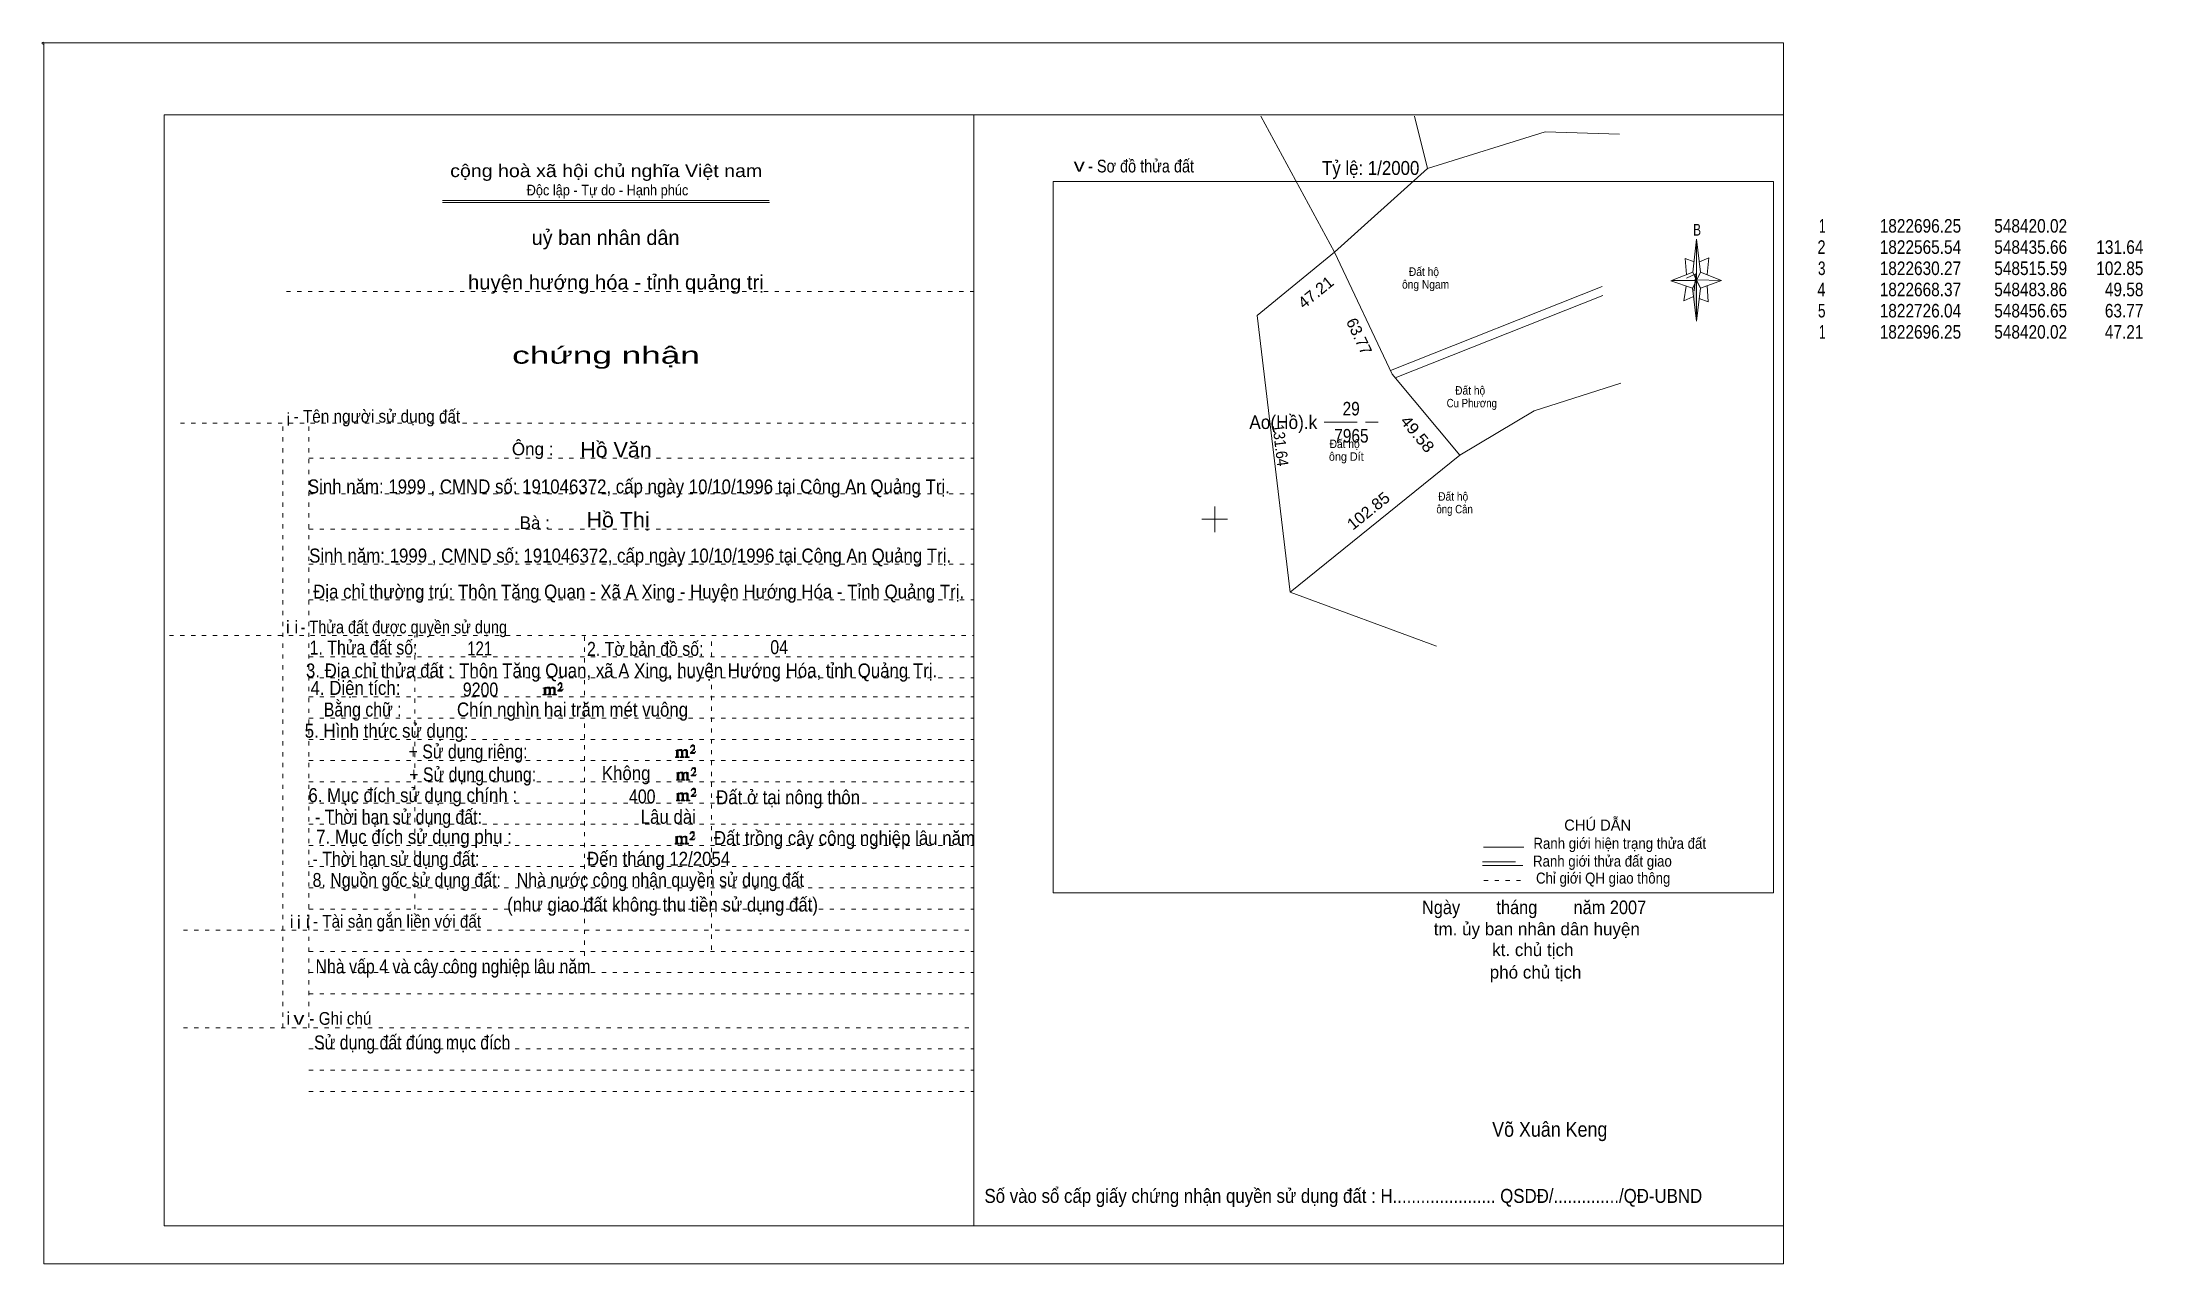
# Model space of a CAD drawing. Header units: centimetres. Extents: x -1.6 to 48, y -3.3 to 25.5.
import ezdxf
from ezdxf.enums import TextEntityAlignment as Align

# ---------------------------------------------------------------- set-up
doc = ezdxf.new("R2010")
doc.units = ezdxf.units.CM
doc.header["$LTSCALE"] = 0.13
doc.linetypes.add('DOTTED', pattern=[1.5, 0.3, -1.2])
doc.linetypes.add('LONG_DASHED', pattern=[7.5, 6, -1.5])
for name, color, linetype, lineweight in [('1', 7, 'DOTTED', 13), ('22', 7, 'Continuous', 13), ('33', 7, 'LONG_DASHED', 13), ('4', 7, 'Continuous', 13), ('5', 7, 'Continuous', 13), ('50', 7, 'Continuous', 13), ('53', 7, 'Continuous', 13)]:
    doc.layers.add(name, color=color, linetype=linetype, lineweight=lineweight)
for name, color, linetype in [('10', 7, 'Continuous'), ('23', 7, 'Continuous'), ('30', 7, 'Continuous')]:
    doc.layers.add(name, color=color, linetype=linetype)

msp = doc.modelspace()

# ---------------------------------------------------------------- hatches: boundary and pattern name
at = {"layer": '5'}
msp.add_hatch(color=256, dxfattribs=at).paths.add_polyline_path([(37.46, 19.87), (37.46, 18.91), (37.36, 19.69)])
at = {"layer": '50'}
for points in [[(10.27, 10.13), (10.27, 10.12), (10.27, 10.11), (10.25, 10.11), (10.24, 10.11), (10.24, 10.1), (10.33, 10.1), (10.33, 10.11), (10.32, 10.11), (10.31, 10.11), (10.31, 10.12), (10.31, 10.13), (10.31, 10.24), (10.31, 10.25), (10.32, 10.26), (10.34, 10.26), (10.35, 10.26), (10.36, 10.26), (10.37, 10.25), (10.39, 10.22), (10.39, 10.13), (10.37, 10.12), (10.37, 10.11), (10.36, 10.11), (10.35, 10.11), (10.35, 10.1), (10.44, 10.1), (10.44, 10.11), (10.43, 10.11), (10.42, 10.11), (10.42, 10.12), (10.42, 10.13), (10.42, 10.24), (10.44, 10.26), (10.45, 10.26), (10.46, 10.26), (10.49, 10.26), (10.49, 10.25), (10.5, 10.24), (10.5, 10.22), (10.5, 10.13), (10.5, 10.12), (10.49, 10.11), (10.49, 10.11), (10.47, 10.11), (10.47, 10.1), (10.56, 10.1), (10.56, 10.11), (10.55, 10.11), (10.54, 10.11), (10.53, 10.12), (10.53, 10.13), (10.53, 10.2), (10.53, 10.25), (10.53, 10.26), (10.52, 10.27), (10.5, 10.28), (10.47, 10.28), (10.46, 10.28), (10.44, 10.27), (10.41, 10.25), (10.41, 10.26), (10.4, 10.28), (10.39, 10.28), (10.37, 10.28), (10.35, 10.28), (10.34, 10.28), (10.32, 10.26), (10.31, 10.26), (10.31, 10.25), (10.31, 10.25), (10.31, 10.26), (10.31, 10.28), (10.24, 10.26), (10.24, 10.26), (10.25, 10.26), (10.27, 10.25), (10.27, 10.24), (10.27, 10.23)], [(10.69, 10.19), (10.72, 10.24), (10.72, 10.24), (10.71, 10.22), (10.69, 10.22), (10.68, 10.22), (10.63, 10.22), (10.66, 10.26), (10.67, 10.27), (10.69, 10.28), (10.69, 10.3), (10.69, 10.32), (10.69, 10.34), (10.69, 10.35), (10.69, 10.37), (10.68, 10.38), (10.67, 10.38), (10.66, 10.39), (10.65, 10.39), (10.63, 10.38), (10.63, 10.38), (10.62, 10.37), (10.61, 10.35), (10.59, 10.33), (10.61, 10.33), (10.61, 10.35), (10.62, 10.35), (10.63, 10.36), (10.65, 10.36), (10.66, 10.36), (10.67, 10.35), (10.68, 10.35), (10.68, 10.32), (10.68, 10.3), (10.66, 10.28), (10.66, 10.26), (10.65, 10.25), (10.59, 10.2), (10.59, 10.19)], [(13.39, 8.66), (13.39, 8.65), (13.39, 8.64), (13.38, 8.64), (13.37, 8.64), (13.37, 8.62), (13.45, 8.62), (13.45, 8.64), (13.44, 8.64), (13.43, 8.64), (13.43, 8.65), (13.43, 8.66), (13.43, 8.77), (13.43, 8.78), (13.44, 8.79), (13.47, 8.79), (13.48, 8.79), (13.49, 8.79), (13.5, 8.78), (13.51, 8.74), (13.51, 8.66), (13.5, 8.65), (13.5, 8.64), (13.49, 8.64), (13.48, 8.64), (13.48, 8.62), (13.57, 8.62), (13.57, 8.64), (13.55, 8.64), (13.54, 8.64), (13.54, 8.65), (13.54, 8.66), (13.54, 8.77), (13.57, 8.79), (13.58, 8.79), (13.59, 8.79), (13.61, 8.79), (13.61, 8.78), (13.62, 8.77), (13.62, 8.74), (13.62, 8.66), (13.62, 8.65), (13.61, 8.64), (13.61, 8.64), (13.6, 8.64), (13.6, 8.62), (13.69, 8.62), (13.69, 8.64), (13.67, 8.64), (13.66, 8.64), (13.65, 8.65), (13.65, 8.66), (13.65, 8.73), (13.65, 8.78), (13.65, 8.79), (13.64, 8.8), (13.62, 8.81), (13.6, 8.81), (13.59, 8.81), (13.57, 8.8), (13.53, 8.78), (13.53, 8.79), (13.52, 8.81), (13.51, 8.81), (13.5, 8.81), (13.48, 8.81), (13.47, 8.81), (13.44, 8.79), (13.43, 8.79), (13.43, 8.78), (13.43, 8.78), (13.43, 8.79), (13.43, 8.81), (13.37, 8.79), (13.37, 8.79), (13.38, 8.79), (13.39, 8.78), (13.39, 8.77), (13.39, 8.76)], [(13.82, 8.72), (13.84, 8.77), (13.84, 8.77), (13.83, 8.74), (13.82, 8.74), (13.81, 8.74), (13.75, 8.74), (13.79, 8.79), (13.8, 8.8), (13.82, 8.81), (13.82, 8.83), (13.82, 8.84), (13.82, 8.87), (13.82, 8.88), (13.82, 8.9), (13.81, 8.91), (13.8, 8.91), (13.79, 8.92), (13.77, 8.92), (13.75, 8.91), (13.75, 8.91), (13.74, 8.9), (13.73, 8.88), (13.72, 8.86), (13.73, 8.86), (13.73, 8.88), (13.74, 8.88), (13.75, 8.89), (13.77, 8.89), (13.79, 8.89), (13.8, 8.88), (13.81, 8.88), (13.81, 8.84), (13.81, 8.83), (13.79, 8.81), (13.79, 8.79), (13.77, 8.78), (13.72, 8.73), (13.72, 8.72)], [(13.41, 8.12), (13.41, 8.11), (13.41, 8.1), (13.4, 8.1), (13.39, 8.1), (13.39, 8.09), (13.48, 8.09), (13.48, 8.1), (13.47, 8.1), (13.45, 8.1), (13.45, 8.11), (13.45, 8.12), (13.45, 8.23), (13.45, 8.24), (13.47, 8.26), (13.49, 8.26), (13.5, 8.26), (13.51, 8.26), (13.52, 8.24), (13.53, 8.21), (13.53, 8.12), (13.52, 8.11), (13.52, 8.1), (13.51, 8.1), (13.5, 8.1), (13.5, 8.09), (13.59, 8.09), (13.59, 8.1), (13.58, 8.1), (13.57, 8.1), (13.57, 8.11), (13.57, 8.12), (13.57, 8.23), (13.59, 8.26), (13.6, 8.26), (13.61, 8.26), (13.63, 8.26), (13.63, 8.24), (13.64, 8.23), (13.64, 8.21), (13.64, 8.12), (13.64, 8.11), (13.63, 8.1), (13.63, 8.1), (13.62, 8.1), (13.62, 8.09), (13.71, 8.09), (13.71, 8.1), (13.7, 8.1), (13.69, 8.1), (13.67, 8.11), (13.67, 8.12), (13.67, 8.2), (13.67, 8.24), (13.67, 8.26), (13.66, 8.27), (13.64, 8.28), (13.62, 8.28), (13.61, 8.28), (13.59, 8.27), (13.55, 8.24), (13.55, 8.26), (13.54, 8.28), (13.53, 8.28), (13.52, 8.28), (13.5, 8.28), (13.49, 8.28), (13.47, 8.26), (13.45, 8.26), (13.45, 8.24), (13.45, 8.24), (13.45, 8.26), (13.45, 8.28), (13.39, 8.26), (13.39, 8.26), (13.4, 8.26), (13.41, 8.24), (13.41, 8.23), (13.41, 8.22)], [(13.84, 8.19), (13.86, 8.23), (13.86, 8.23), (13.85, 8.21), (13.84, 8.21), (13.83, 8.21), (13.77, 8.21), (13.81, 8.26), (13.82, 8.27), (13.84, 8.28), (13.84, 8.3), (13.84, 8.31), (13.84, 8.33), (13.84, 8.34), (13.84, 8.37), (13.83, 8.38), (13.82, 8.38), (13.81, 8.39), (13.8, 8.39), (13.77, 8.38), (13.77, 8.38), (13.76, 8.37), (13.75, 8.34), (13.74, 8.32), (13.75, 8.32), (13.75, 8.34), (13.76, 8.34), (13.77, 8.36), (13.8, 8.36), (13.81, 8.36), (13.82, 8.34), (13.83, 8.34), (13.83, 8.31), (13.83, 8.3), (13.81, 8.28), (13.81, 8.26), (13.8, 8.24), (13.74, 8.2), (13.74, 8.19)], [(13.41, 7.64), (13.41, 7.63), (13.41, 7.62), (13.4, 7.62), (13.39, 7.62), (13.39, 7.6), (13.47, 7.6), (13.47, 7.62), (13.46, 7.62), (13.45, 7.62), (13.45, 7.63), (13.45, 7.64), (13.45, 7.75), (13.45, 7.76), (13.46, 7.77), (13.49, 7.77), (13.5, 7.77), (13.51, 7.77), (13.52, 7.76), (13.53, 7.72), (13.53, 7.64), (13.52, 7.63), (13.52, 7.62), (13.51, 7.62), (13.5, 7.62), (13.5, 7.6), (13.59, 7.6), (13.59, 7.62), (13.57, 7.62), (13.56, 7.62), (13.56, 7.63), (13.56, 7.64), (13.56, 7.75), (13.59, 7.77), (13.6, 7.77), (13.61, 7.77), (13.63, 7.77), (13.63, 7.76), (13.64, 7.75), (13.64, 7.72), (13.64, 7.64), (13.64, 7.63), (13.63, 7.62), (13.63, 7.62), (13.62, 7.62), (13.62, 7.6), (13.71, 7.6), (13.71, 7.62), (13.69, 7.62), (13.68, 7.62), (13.67, 7.63), (13.67, 7.64), (13.67, 7.71), (13.67, 7.76), (13.67, 7.77), (13.66, 7.78), (13.64, 7.79), (13.62, 7.79), (13.61, 7.79), (13.59, 7.78), (13.55, 7.76), (13.55, 7.77), (13.54, 7.79), (13.53, 7.79), (13.52, 7.79), (13.5, 7.79), (13.49, 7.79), (13.46, 7.77), (13.45, 7.77), (13.45, 7.76), (13.45, 7.76), (13.45, 7.77), (13.45, 7.79), (13.39, 7.77), (13.39, 7.77), (13.4, 7.77), (13.41, 7.76), (13.41, 7.75), (13.41, 7.74)], [(13.84, 7.7), (13.86, 7.75), (13.86, 7.75), (13.85, 7.72), (13.84, 7.72), (13.83, 7.72), (13.77, 7.72), (13.81, 7.77), (13.82, 7.78), (13.84, 7.79), (13.84, 7.81), (13.84, 7.82), (13.84, 7.85), (13.84, 7.86), (13.84, 7.88), (13.83, 7.89), (13.82, 7.89), (13.81, 7.9), (13.79, 7.9), (13.77, 7.89), (13.77, 7.89), (13.76, 7.88), (13.75, 7.86), (13.74, 7.84), (13.75, 7.84), (13.75, 7.86), (13.76, 7.86), (13.77, 7.87), (13.79, 7.87), (13.81, 7.87), (13.82, 7.86), (13.83, 7.86), (13.83, 7.82), (13.83, 7.81), (13.81, 7.79), (13.81, 7.77), (13.79, 7.76), (13.74, 7.71), (13.74, 7.7)], [(13.38, 6.62), (13.38, 6.61), (13.38, 6.6), (13.37, 6.6), (13.36, 6.6), (13.36, 6.58), (13.44, 6.58), (13.44, 6.6), (13.43, 6.6), (13.42, 6.6), (13.42, 6.61), (13.42, 6.62), (13.42, 6.73), (13.42, 6.74), (13.43, 6.75), (13.46, 6.75), (13.47, 6.75), (13.48, 6.75), (13.49, 6.74), (13.5, 6.7), (13.5, 6.62), (13.49, 6.61), (13.49, 6.6), (13.48, 6.6), (13.47, 6.6), (13.47, 6.58), (13.56, 6.58), (13.56, 6.6), (13.54, 6.6), (13.53, 6.6), (13.53, 6.61), (13.53, 6.62), (13.53, 6.73), (13.56, 6.75), (13.57, 6.75), (13.58, 6.75), (13.6, 6.75), (13.6, 6.74), (13.61, 6.73), (13.61, 6.7), (13.61, 6.62), (13.61, 6.61), (13.6, 6.6), (13.6, 6.6), (13.59, 6.6), (13.59, 6.58), (13.68, 6.58), (13.68, 6.6), (13.66, 6.6), (13.65, 6.6), (13.64, 6.61), (13.64, 6.62), (13.64, 6.69), (13.64, 6.74), (13.64, 6.75), (13.63, 6.76), (13.61, 6.77), (13.59, 6.77), (13.58, 6.77), (13.56, 6.76), (13.52, 6.74), (13.52, 6.75), (13.51, 6.77), (13.5, 6.77), (13.49, 6.77), (13.47, 6.77), (13.46, 6.77), (13.43, 6.75), (13.42, 6.75), (13.42, 6.74), (13.42, 6.74), (13.42, 6.75), (13.42, 6.77), (13.36, 6.75), (13.36, 6.75), (13.37, 6.75), (13.38, 6.74), (13.38, 6.73), (13.38, 6.72)], [(13.81, 6.68), (13.83, 6.73), (13.83, 6.73), (13.82, 6.7), (13.81, 6.7), (13.8, 6.7), (13.74, 6.7), (13.78, 6.75), (13.79, 6.76), (13.81, 6.77), (13.81, 6.79), (13.81, 6.8), (13.81, 6.83), (13.81, 6.84), (13.81, 6.86), (13.8, 6.87), (13.79, 6.87), (13.78, 6.88), (13.76, 6.88), (13.74, 6.87), (13.74, 6.87), (13.73, 6.86), (13.72, 6.84), (13.71, 6.82), (13.72, 6.82), (13.72, 6.84), (13.73, 6.84), (13.74, 6.85), (13.76, 6.85), (13.78, 6.85), (13.79, 6.84), (13.8, 6.84), (13.8, 6.8), (13.8, 6.79), (13.78, 6.77), (13.78, 6.75), (13.76, 6.74), (13.71, 6.69), (13.71, 6.68)]]:
    msp.add_hatch(color=256, dxfattribs=at).paths.add_polyline_path(points)

# ---------------------------------------------------------------- linework, layer by layer
at = {"layer": '1', "linetype": 'Continuous'}
for p, q in [((1.31, -2.42), (1.31, 23.78)), ((1.31, 23.78), (39.51, 23.78)), ((20.41, -2.42), (20.41, 23.78)), ((39.51, -2.42), (39.51, 23.78)), ((7.87, 21.76), (15.58, 21.76)), ((7.87, 21.71), (15.59, 21.71)), ((37.36, 19.69), (36.85, 19.86)), ((1.31, -2.42), (39.51, -2.42))]:
    msp.add_line(p, q, dxfattribs=at)
at = {"layer": '1'}
for p, q in [((4.19, 19.61), (20.41, 19.61)), ((1.69, 16.51), (20.41, 16.51)), ((4.11, 2.25), (4.11, 16.51)), ((4.72, 2.25), (4.72, 16.51)), ((4.72, 15.68), (20.41, 15.68)), ((4.72, 14.84), (20.41, 14.84)), ((4.72, 14.01), (20.41, 14.01)), ((4.72, 13.18), (20.41, 13.18)), ((4.72, 12.34), (20.41, 12.34)), ((1.43, 11.5), (20.41, 11.5)), ((7.22, 5.05), (7.22, 11.5)), ((11.22, 3.95), (11.22, 11.5)), ((14.22, 4.09), (14.22, 11.5)), ((4.72, 11), (20.41, 11)), ((4.72, 10.5), (20.41, 10.5)), ((4.72, 10.05), (20.41, 10.05)), ((4.72, 9.55), (20.41, 9.55)), ((4.72, 9.05), (20.41, 9.05)), ((4.72, 8.55), (20.41, 8.55)), ((4.72, 8.05), (20.41, 8.05)), ((4.72, 7.55), (20.41, 7.55)), ((4.72, 7.05), (20.41, 7.05)), ((4.72, 6.55), (20.41, 6.55)), ((4.72, 6.05), (20.41, 6.05)), ((4.72, 5.55), (20.41, 5.55)), ((4.72, 5.05), (20.41, 5.05)), ((1.76, 4.55), (20.41, 4.55)), ((4.72, 4.05), (20.41, 4.05)), ((4.72, 3.55), (20.41, 3.55)), ((4.72, 3.05), (20.41, 3.05)), ((1.76, 2.25), (20.41, 2.25)), ((4.72, 1.75), (20.41, 1.75)), ((4.72, 1.25), (20.41, 1.25)), ((4.72, 0.75), (20.41, 0.75))]:
    msp.add_line(p, q, dxfattribs=at)
at = {"layer": '1', "linetype": 'Continuous'}
msp.add_lwpolyline([(-1.53, -3.32), (39.51, -3.32), (39.51, 25.48), (-1.53, 25.48)], close=True, dxfattribs=at)
msp.add_lwpolyline([(37.37, 19.49), (37.16, 19.39), (37.21, 19.74)], dxfattribs=at)
at = {"layer": '22'}
for p, q in [((30.8, 23.75), (31.11, 22.51)), ((28.92, 20.54), (31.11, 22.51)), ((30.24, 17.75), (35.23, 19.73)), ((30.35, 17.58), (35.25, 19.52)), ((27.87, 12.52), (31.32, 11.25))]:
    msp.add_line(p, q, dxfattribs=at)
for points in [[(27.87, 12.52), (27.09, 19.05), (28.92, 20.54), (27.18, 23.75)], [(35.64, 23.32), (33.89, 23.38), (31.11, 22.51)], [(28.92, 20.54), (30.28, 17.66), (31.87, 15.75), (27.87, 12.52)], [(35.67, 17.45), (33.63, 16.8), (31.87, 15.75)]]:
    msp.add_lwpolyline(points, dxfattribs=at)
at = {"layer": '33'}
msp.add_line((28.67, 16.53), (29.95, 16.53), dxfattribs=at)
at = {"layer": '4'}
for p, q in [((32.43, 6.51), (33.38, 6.51)), ((32.41, 6.08), (33.36, 6.08))]:
    msp.add_line(p, q, dxfattribs=at)
at = {"layer": '4', "linetype": 'LONG_DASHED'}
msp.add_line((32.41, 6.16), (33.36, 6.16), dxfattribs=at)
at = {"layer": '4', "linetype": 'DOTTED'}
msp.add_line((32.44, 5.72), (33.43, 5.72), dxfattribs=at)
at = {"layer": '4'}
msp.add_lwpolyline([(22.28, 22.21), (39.27, 22.21), (39.27, 5.43), (22.28, 5.43)], close=True, dxfattribs=at)
msp.add_circle((-1.55, 25.47), 0.025, dxfattribs=at)
at = {"layer": '5'}
for p, q in [((37.37, 20.07), (37.46, 20.85)), ((37.55, 20.07), (38.05, 19.87)), ((37.55, 19.69), (37.46, 18.91)), ((37.73, 19.37), (37.52, 19.45)), ((37.71, 19.75), (37.73, 19.37))]:
    msp.add_line(p, q, dxfattribs=at)
for points in [[(37.46, 20.85), (37.55, 20.07), (37.46, 19.87)], [(37.46, 19.87), (36.87, 19.87), (37.37, 20.07), (37.55, 19.69), (38.05, 19.87), (37.46, 19.89)], [(37.46, 19.87), (37.46, 18.91), (37.36, 19.69)]]:
    msp.add_lwpolyline(points, close=True, dxfattribs=at)
for points in [[(37.4, 20.31), (37.19, 20.39), (37.22, 20.01)], [(37.53, 20.31), (37.75, 20.41), (37.71, 20.01)], [(37.46, 19.87), (37.37, 20.07), (36.87, 19.87)], [(37.22, 19.93), (37.44, 20.03), (37.4, 19.63)], [(37.46, 19.87), (37.55, 19.69), (38.05, 19.87)]]:
    msp.add_lwpolyline(points, dxfattribs=at)
at = {"layer": '50'}
for points in [[(10.27, 10.13), (10.27, 10.12), (10.27, 10.11), (10.25, 10.11), (10.24, 10.11), (10.24, 10.1), (10.33, 10.1), (10.33, 10.11), (10.32, 10.11), (10.31, 10.11), (10.31, 10.12), (10.31, 10.13), (10.31, 10.24), (10.31, 10.25), (10.32, 10.26), (10.34, 10.26), (10.35, 10.26), (10.36, 10.26), (10.37, 10.25), (10.39, 10.22), (10.39, 10.13), (10.37, 10.12), (10.37, 10.11), (10.36, 10.11), (10.35, 10.11), (10.35, 10.1), (10.44, 10.1), (10.44, 10.11), (10.43, 10.11), (10.42, 10.11), (10.42, 10.12), (10.42, 10.13), (10.42, 10.24), (10.44, 10.26), (10.45, 10.26), (10.46, 10.26), (10.49, 10.26), (10.49, 10.25), (10.5, 10.24), (10.5, 10.22), (10.5, 10.13), (10.5, 10.12), (10.49, 10.11), (10.49, 10.11), (10.47, 10.11), (10.47, 10.1), (10.56, 10.1), (10.56, 10.11), (10.55, 10.11), (10.54, 10.11), (10.53, 10.12), (10.53, 10.13), (10.53, 10.2), (10.53, 10.25), (10.53, 10.26), (10.52, 10.27), (10.5, 10.28), (10.47, 10.28), (10.46, 10.28), (10.44, 10.27), (10.41, 10.25), (10.41, 10.26), (10.4, 10.28), (10.39, 10.28), (10.37, 10.28), (10.35, 10.28), (10.34, 10.28), (10.32, 10.26), (10.31, 10.26), (10.31, 10.25), (10.31, 10.25), (10.31, 10.26), (10.31, 10.28), (10.24, 10.26), (10.24, 10.26), (10.25, 10.26), (10.27, 10.25), (10.27, 10.24), (10.27, 10.23)], [(10.69, 10.19), (10.72, 10.24), (10.72, 10.24), (10.71, 10.22), (10.69, 10.22), (10.68, 10.22), (10.63, 10.22), (10.66, 10.26), (10.67, 10.27), (10.69, 10.28), (10.69, 10.3), (10.69, 10.32), (10.69, 10.34), (10.69, 10.35), (10.69, 10.37), (10.68, 10.38), (10.67, 10.38), (10.66, 10.39), (10.65, 10.39), (10.63, 10.38), (10.63, 10.38), (10.62, 10.37), (10.61, 10.35), (10.59, 10.33), (10.61, 10.33), (10.61, 10.35), (10.62, 10.35), (10.63, 10.36), (10.65, 10.36), (10.66, 10.36), (10.67, 10.35), (10.68, 10.35), (10.68, 10.32), (10.68, 10.3), (10.66, 10.28), (10.66, 10.26), (10.65, 10.25), (10.59, 10.2), (10.59, 10.19)], [(13.39, 8.66), (13.39, 8.65), (13.39, 8.64), (13.38, 8.64), (13.37, 8.64), (13.37, 8.62), (13.45, 8.62), (13.45, 8.64), (13.44, 8.64), (13.43, 8.64), (13.43, 8.65), (13.43, 8.66), (13.43, 8.77), (13.43, 8.78), (13.44, 8.79), (13.47, 8.79), (13.48, 8.79), (13.49, 8.79), (13.5, 8.78), (13.51, 8.74), (13.51, 8.66), (13.5, 8.65), (13.5, 8.64), (13.49, 8.64), (13.48, 8.64), (13.48, 8.62), (13.57, 8.62), (13.57, 8.64), (13.55, 8.64), (13.54, 8.64), (13.54, 8.65), (13.54, 8.66), (13.54, 8.77), (13.57, 8.79), (13.58, 8.79), (13.59, 8.79), (13.61, 8.79), (13.61, 8.78), (13.62, 8.77), (13.62, 8.74), (13.62, 8.66), (13.62, 8.65), (13.61, 8.64), (13.61, 8.64), (13.6, 8.64), (13.6, 8.62), (13.69, 8.62), (13.69, 8.64), (13.67, 8.64), (13.66, 8.64), (13.65, 8.65), (13.65, 8.66), (13.65, 8.73), (13.65, 8.78), (13.65, 8.79), (13.64, 8.8), (13.62, 8.81), (13.6, 8.81), (13.59, 8.81), (13.57, 8.8), (13.53, 8.78), (13.53, 8.79), (13.52, 8.81), (13.51, 8.81), (13.5, 8.81), (13.48, 8.81), (13.47, 8.81), (13.44, 8.79), (13.43, 8.79), (13.43, 8.78), (13.43, 8.78), (13.43, 8.79), (13.43, 8.81), (13.37, 8.79), (13.37, 8.79), (13.38, 8.79), (13.39, 8.78), (13.39, 8.77), (13.39, 8.76)], [(13.82, 8.72), (13.84, 8.77), (13.84, 8.77), (13.83, 8.74), (13.82, 8.74), (13.81, 8.74), (13.75, 8.74), (13.79, 8.79), (13.8, 8.8), (13.82, 8.81), (13.82, 8.83), (13.82, 8.84), (13.82, 8.87), (13.82, 8.88), (13.82, 8.9), (13.81, 8.91), (13.8, 8.91), (13.79, 8.92), (13.77, 8.92), (13.75, 8.91), (13.75, 8.91), (13.74, 8.9), (13.73, 8.88), (13.72, 8.86), (13.73, 8.86), (13.73, 8.88), (13.74, 8.88), (13.75, 8.89), (13.77, 8.89), (13.79, 8.89), (13.8, 8.88), (13.81, 8.88), (13.81, 8.84), (13.81, 8.83), (13.79, 8.81), (13.79, 8.79), (13.77, 8.78), (13.72, 8.73), (13.72, 8.72)], [(13.41, 8.12), (13.41, 8.11), (13.41, 8.1), (13.4, 8.1), (13.39, 8.1), (13.39, 8.09), (13.48, 8.09), (13.48, 8.1), (13.47, 8.1), (13.45, 8.1), (13.45, 8.11), (13.45, 8.12), (13.45, 8.23), (13.45, 8.24), (13.47, 8.26), (13.49, 8.26), (13.5, 8.26), (13.51, 8.26), (13.52, 8.24), (13.53, 8.21), (13.53, 8.12), (13.52, 8.11), (13.52, 8.1), (13.51, 8.1), (13.5, 8.1), (13.5, 8.09), (13.59, 8.09), (13.59, 8.1), (13.58, 8.1), (13.57, 8.1), (13.57, 8.11), (13.57, 8.12), (13.57, 8.23), (13.59, 8.26), (13.6, 8.26), (13.61, 8.26), (13.63, 8.26), (13.63, 8.24), (13.64, 8.23), (13.64, 8.21), (13.64, 8.12), (13.64, 8.11), (13.63, 8.1), (13.63, 8.1), (13.62, 8.1), (13.62, 8.09), (13.71, 8.09), (13.71, 8.1), (13.7, 8.1), (13.69, 8.1), (13.67, 8.11), (13.67, 8.12), (13.67, 8.2), (13.67, 8.24), (13.67, 8.26), (13.66, 8.27), (13.64, 8.28), (13.62, 8.28), (13.61, 8.28), (13.59, 8.27), (13.55, 8.24), (13.55, 8.26), (13.54, 8.28), (13.53, 8.28), (13.52, 8.28), (13.5, 8.28), (13.49, 8.28), (13.47, 8.26), (13.45, 8.26), (13.45, 8.24), (13.45, 8.24), (13.45, 8.26), (13.45, 8.28), (13.39, 8.26), (13.39, 8.26), (13.4, 8.26), (13.41, 8.24), (13.41, 8.23), (13.41, 8.22)], [(13.84, 8.19), (13.86, 8.23), (13.86, 8.23), (13.85, 8.21), (13.84, 8.21), (13.83, 8.21), (13.77, 8.21), (13.81, 8.26), (13.82, 8.27), (13.84, 8.28), (13.84, 8.3), (13.84, 8.31), (13.84, 8.33), (13.84, 8.34), (13.84, 8.37), (13.83, 8.38), (13.82, 8.38), (13.81, 8.39), (13.8, 8.39), (13.77, 8.38), (13.77, 8.38), (13.76, 8.37), (13.75, 8.34), (13.74, 8.32), (13.75, 8.32), (13.75, 8.34), (13.76, 8.34), (13.77, 8.36), (13.8, 8.36), (13.81, 8.36), (13.82, 8.34), (13.83, 8.34), (13.83, 8.31), (13.83, 8.3), (13.81, 8.28), (13.81, 8.26), (13.8, 8.24), (13.74, 8.2), (13.74, 8.19)], [(13.41, 7.64), (13.41, 7.63), (13.41, 7.62), (13.4, 7.62), (13.39, 7.62), (13.39, 7.6), (13.47, 7.6), (13.47, 7.62), (13.46, 7.62), (13.45, 7.62), (13.45, 7.63), (13.45, 7.64), (13.45, 7.75), (13.45, 7.76), (13.46, 7.77), (13.49, 7.77), (13.5, 7.77), (13.51, 7.77), (13.52, 7.76), (13.53, 7.72), (13.53, 7.64), (13.52, 7.63), (13.52, 7.62), (13.51, 7.62), (13.5, 7.62), (13.5, 7.6), (13.59, 7.6), (13.59, 7.62), (13.57, 7.62), (13.56, 7.62), (13.56, 7.63), (13.56, 7.64), (13.56, 7.75), (13.59, 7.77), (13.6, 7.77), (13.61, 7.77), (13.63, 7.77), (13.63, 7.76), (13.64, 7.75), (13.64, 7.72), (13.64, 7.64), (13.64, 7.63), (13.63, 7.62), (13.63, 7.62), (13.62, 7.62), (13.62, 7.6), (13.71, 7.6), (13.71, 7.62), (13.69, 7.62), (13.68, 7.62), (13.67, 7.63), (13.67, 7.64), (13.67, 7.71), (13.67, 7.76), (13.67, 7.77), (13.66, 7.78), (13.64, 7.79), (13.62, 7.79), (13.61, 7.79), (13.59, 7.78), (13.55, 7.76), (13.55, 7.77), (13.54, 7.79), (13.53, 7.79), (13.52, 7.79), (13.5, 7.79), (13.49, 7.79), (13.46, 7.77), (13.45, 7.77), (13.45, 7.76), (13.45, 7.76), (13.45, 7.77), (13.45, 7.79), (13.39, 7.77), (13.39, 7.77), (13.4, 7.77), (13.41, 7.76), (13.41, 7.75), (13.41, 7.74)], [(13.84, 7.7), (13.86, 7.75), (13.86, 7.75), (13.85, 7.72), (13.84, 7.72), (13.83, 7.72), (13.77, 7.72), (13.81, 7.77), (13.82, 7.78), (13.84, 7.79), (13.84, 7.81), (13.84, 7.82), (13.84, 7.85), (13.84, 7.86), (13.84, 7.88), (13.83, 7.89), (13.82, 7.89), (13.81, 7.9), (13.79, 7.9), (13.77, 7.89), (13.77, 7.89), (13.76, 7.88), (13.75, 7.86), (13.74, 7.84), (13.75, 7.84), (13.75, 7.86), (13.76, 7.86), (13.77, 7.87), (13.79, 7.87), (13.81, 7.87), (13.82, 7.86), (13.83, 7.86), (13.83, 7.82), (13.83, 7.81), (13.81, 7.79), (13.81, 7.77), (13.79, 7.76), (13.74, 7.71), (13.74, 7.7)], [(13.38, 6.62), (13.38, 6.61), (13.38, 6.6), (13.37, 6.6), (13.36, 6.6), (13.36, 6.58), (13.44, 6.58), (13.44, 6.6), (13.43, 6.6), (13.42, 6.6), (13.42, 6.61), (13.42, 6.62), (13.42, 6.73), (13.42, 6.74), (13.43, 6.75), (13.46, 6.75), (13.47, 6.75), (13.48, 6.75), (13.49, 6.74), (13.5, 6.7), (13.5, 6.62), (13.49, 6.61), (13.49, 6.6), (13.48, 6.6), (13.47, 6.6), (13.47, 6.58), (13.56, 6.58), (13.56, 6.6), (13.54, 6.6), (13.53, 6.6), (13.53, 6.61), (13.53, 6.62), (13.53, 6.73), (13.56, 6.75), (13.57, 6.75), (13.58, 6.75), (13.6, 6.75), (13.6, 6.74), (13.61, 6.73), (13.61, 6.7), (13.61, 6.62), (13.61, 6.61), (13.6, 6.6), (13.6, 6.6), (13.59, 6.6), (13.59, 6.58), (13.68, 6.58), (13.68, 6.6), (13.66, 6.6), (13.65, 6.6), (13.64, 6.61), (13.64, 6.62), (13.64, 6.69), (13.64, 6.74), (13.64, 6.75), (13.63, 6.76), (13.61, 6.77), (13.59, 6.77), (13.58, 6.77), (13.56, 6.76), (13.52, 6.74), (13.52, 6.75), (13.51, 6.77), (13.5, 6.77), (13.49, 6.77), (13.47, 6.77), (13.46, 6.77), (13.43, 6.75), (13.42, 6.75), (13.42, 6.74), (13.42, 6.74), (13.42, 6.75), (13.42, 6.77), (13.36, 6.75), (13.36, 6.75), (13.37, 6.75), (13.38, 6.74), (13.38, 6.73), (13.38, 6.72)], [(13.81, 6.68), (13.83, 6.73), (13.83, 6.73), (13.82, 6.7), (13.81, 6.7), (13.8, 6.7), (13.74, 6.7), (13.78, 6.75), (13.79, 6.76), (13.81, 6.77), (13.81, 6.79), (13.81, 6.8), (13.81, 6.83), (13.81, 6.84), (13.81, 6.86), (13.8, 6.87), (13.79, 6.87), (13.78, 6.88), (13.76, 6.88), (13.74, 6.87), (13.74, 6.87), (13.73, 6.86), (13.72, 6.84), (13.71, 6.82), (13.72, 6.82), (13.72, 6.84), (13.73, 6.84), (13.74, 6.85), (13.76, 6.85), (13.78, 6.85), (13.79, 6.84), (13.8, 6.84), (13.8, 6.8), (13.8, 6.79), (13.78, 6.77), (13.78, 6.75), (13.76, 6.74), (13.71, 6.69), (13.71, 6.68)]]:
    msp.add_lwpolyline(points, close=True, dxfattribs=at)
at = {"layer": '53'}
for p, q in [((26.09, 13.94), (26.09, 14.54)), ((25.79, 14.24), (26.39, 14.24))]:
    msp.add_line(p, q, dxfattribs=at)

# ---------------------------------------------------------------- texts
at = {"layer": '1'}
for s, height, width, p in [('cộng hoà xã hội chủ nghĩa Việt nam', 0.3, 1.15, (11.735, 22.31)), ('v', 0.3, 1.3, (22.895, 22.44)), ('- Sơ đồ thửa đất ', 0.3, 0.85, (24.4, 22.42)), ('Độc lập - Tự do - Hạnh phúc', 0.25, 0.9, (11.765, 21.88)), ('chứng nhận', 0.4, 1.55, (11.73, 17.91)), ('- Tên người sử dụng đất', 0.3, 0.9, (6.325, 16.52)), ('- Thửa đất được quyền sử dụng', 0.3, 0.85, (6.96, 11.55)), ('- Tài sản gắn liền với đất ', 0.3, 0.9, (6.85, 4.61)), ('v', 0.3, 1.3, (4.485, 2.32)), ('- Ghi chú', 0.3, 0.9, (5.465, 2.32))]:
    msp.add_text(s, height=height, dxfattribs=dict(at, width=width)).set_placement(p, align=Align.CENTER)
for s, height, p in [('uỷ ban nhân dân', 0.35, (11.72, 20.71)), ('i', 0.3, (4.235, 16.45)), ('i', 0.3, (4.225, 11.55)), ('i', 0.3, (4.425, 11.55)), ('i', 0.3, (4.315, 4.6)), ('i', 0.3, (4.485, 4.59)), ('i', 0.3, (4.695, 4.6)), ('i', 0.3, (4.235, 2.32))]:
    msp.add_text(s, height=height, dxfattribs=at).set_placement(p, align=Align.CENTER)
at = {"layer": '10', "width": 0.9}
msp.add_text('Võ Xuân Keng', height=0.35, dxfattribs=at).set_placement((33.995, -0.32), align=Align.CENTER)
at = {"layer": '23'}
for s, width, p in [('ông Ngam', 0.9, (31.065, 19.68)), ('Đất hộ ', 0.9, (31.06, 19.98)), ('Đất hộ ', 0.9, (32.15, 17.18)), ('Cu Phương', 0.85, (32.155, 16.88)), ('Đất hộ ', 0.9, (29.19, 15.92)), ('ông Dít', 0.95, (29.195, 15.62)), ('Đất hộ ', 0.9, (31.75, 14.68)), ('ông Cân', 0.85, (31.75, 14.38))]:
    msp.add_text(s, height=0.2, dxfattribs=dict(at, width=width)).set_placement(p, align=Align.CENTER)
at = {"layer": '30'}
for s, width, p in [('1', 0.65, (40.5, 21)), ('1822696.25', 0.85, (43.7, 21)), ('548420.02', 0.85, (46.2, 21)), ('548420.02', 0.85, (46.2, 21)), ('2', 0.8, (40.5, 20.5)), ('1822565.54', 0.85, (43.7, 20.5)), ('548435.66', 0.85, (46.2, 20.5)), ('131.64', 0.85, (48, 20.5)), ('3', 0.75, (40.5, 20)), ('1822630.27', 0.85, (43.7, 20)), ('548515.59', 0.85, (46.2, 20)), ('102.85', 0.85, (48, 20)), ('4', 0.8, (40.5, 19.5)), ('1822668.37', 0.85, (43.7, 19.5)), ('548483.86', 0.85, (46.2, 19.5)), ('49.58', 0.85, (48, 19.5)), ('5', 0.75, (40.5, 19)), ('1822726.04', 0.85, (43.7, 19)), ('548456.65', 0.85, (46.2, 19)), ('63.77', 0.85, (48, 19)), ('1', 0.65, (40.5, 18.5)), ('1822696.25', 0.85, (43.7, 18.5)), ('548420.02', 0.85, (46.2, 18.5)), ('47.21', 0.85, (48, 18.5))]:
    msp.add_text(s, height=0.32, dxfattribs=dict(at, width=width)).set_placement(p, align=Align.RIGHT)
for s, rotation, width, p in [('47.21', 39.12, 1.05, (28.56, 19.489)), ('131.64', 276.823, 0.9, (27.509, 15.971)), ('49.58', 309.788, 1.1, (30.77, 16.166)), ('102.85', 39.002, 1.05, (29.8, 14.335))]:
    msp.add_text(s, height=0.27, rotation=rotation, dxfattribs=dict(at, width=width)).set_placement(p, align=Align.CENTER)
msp.add_text('63.77', height=0.27, rotation=295.259, dxfattribs=at).set_placement((29.375, 18.498), align=Align.CENTER)
at = {"layer": '33', "width": 0.85}
for s, p in [('29', (29.31, 16.69)), ('7965', (29.315, 16.05))]:
    msp.add_text(s, height=0.32, dxfattribs=at).set_placement(p, align=Align.CENTER)
at = {"layer": '33', "width": 0.95}
msp.add_text('Ao(Hồ).k', height=0.32, dxfattribs=at).set_placement((28.51, 16.37), align=Align.RIGHT)
at = {"layer": '4', "width": 0.9}
for s, height, p in [('Tỷ lệ: 1/2000', 0.33, (29.77, 22.36)), ('Ranh giới hiện trạng thửa đất', 0.2591, (35.645, 6.47)), ('Ranh giới thửa đất giao ', 0.2591, (35.28, 6.05)), ('Chỉ giới QH giao thông', 0.2591, (35.255, 5.65))]:
    msp.add_text(s, height=height, dxfattribs=at).set_placement(p, align=Align.CENTER)
at = {"layer": '4'}
msp.add_text('CHÚ DẪN', height=0.2591, dxfattribs=at).set_placement((35.125, 6.9), align=Align.CENTER)
at = {"layer": '5', "width": 0.75}
msp.add_text('B', height=0.276, dxfattribs=at).set_placement((37.47, 20.93), align=Align.CENTER)
at = {"layer": '50'}
for s, height, width, p in [('  huyện hướng hóa - tỉnh quảng trị', 0.34, 1.05, (11.83, 19.66)), ('Hồ Văn', 0.36, 1.05, (11.965, 15.7)), ('Sinh năm: 1999 , CMND số: 191046372, cấp ngày 10/10/1996 tại Công An Quảng Trị.', 0.33, 0.9, (12.27, 14.85)), ('Hồ Thị', 0.36, 1.05, (12.015, 14.05)), ('Sinh năm: 1999 , CMND số: 191046372, cấp ngày 10/10/1996 tại Công An Quảng Trị.', 0.33, 0.9, (12.3, 13.22)), ('Địa chỉ thường trú: Thôn Tăng Quan - Xã A Xing - Huyện Hướng Hóa - Tỉnh Quảng Trị.', 0.33, 0.9, (12.5, 12.37)), ('1. Thửa đất số:  ', 0.33, 0.85, (6.115, 11.05)), ('121', 0.33, 0.8, (8.75, 11.03)), ('2. Tờ bản đồ số:  ', 0.33, 0.85, (12.76, 11.02)), ('04', 0.33, 0.85, (15.815, 11.06)), ('3. Địa chỉ thửa đất : ', 0.33, 0.9, (6.44, 10.51)), ('4. Diện tích: ', 0.33, 0.9, (5.875, 10.1)), ('Thôn Tăng Quan, xã A Xing, huyện Hướng Hóa, tỉnh Quảng Trị.', 0.33, 0.9, (13.905, 10.51)), ('Bằng chữ :', 0.33, 0.85, (5.99, 9.59)), ('Chín nghìn hai trăm mét vuông', 0.33, 0.9, (10.94, 9.59)), ('9200', 0.33, 0.85, (8.77, 10.06)), ('5. Hình thức sử dụng:', 0.33, 0.9, (6.555, 9.09)), ('+ Sử dụng riêng:', 0.33, 0.85, (8.475, 8.6)), ('Không', 0.33, 0.9, (12.205, 8.09)), ('6. Mục đích sử dụng chính :', 0.33, 0.9, (7.17, 7.57)), ('+ Sử dụng chung:', 0.33, 0.85, (8.585, 8.06)), ('400', 0.33, 0.85, (12.585, 7.54)), ('Đất ở tại nông thôn', 0.33, 0.9, (16.025, 7.52)), ('- Thời hạn sử dụng đất:', 0.33, 0.85, (6.835, 7.06)), ('7. Mục đích sử dụng phụ :', 0.33, 0.9, (7.2, 6.59)), ('Lâu dài', 0.33, 0.9, (13.2, 7.06)), ('Đất trồng cây công nghiệp lâu năm', 0.33, 0.9, (17.355, 6.56)), ('- Thời hạn sử dụng đất:', 0.33, 0.85, (6.775, 6.07)), ('Đến tháng 12/2054', 0.33, 0.9, (12.97, 6.07)), ('8. Nguồn gốc sử dụng đất:', 0.33, 0.85, (7.03, 5.57)), ('Nhà nước công nhận quyền sử dụng đất ', 0.33, 0.85, (13.065, 5.57)), ('(như giao đất không thu tiền sử dụng đất)', 0.33, 0.9, (13.065, 4.99)), ('Ngày        tháng        năm 2007', 0.32, 0.9, (33.625, 4.93)), ('Nhà vấp 4 và cây công nghiệp lâu năm', 0.33, 0.85, (8.12, 3.53)), ('Sử dụng đất đúng mục đích ', 0.33, 0.85, (7.21, 1.74)), ('Số vào sổ cấp giấy chứng nhận quyền sử dụng đất : H...................... QSDĐ/............../QĐ-UBND', 0.33, 0.9, (29.125, -1.88))]:
    msp.add_text(s, height=height, dxfattribs=dict(at, width=width)).set_placement(p, align=Align.CENTER)
for s, p in [('Ông :', (10, 15.75)), ('Bà :', (10.05, 14.01)), ('tm. ủy ban nhân dân huyện ', (33.745, 4.43)), ('kt. chủ tịch', (33.595, 3.94)), ('phó chủ tịch', (33.66, 3.41))]:
    msp.add_text(s, height=0.3, dxfattribs=at).set_placement(p, align=Align.CENTER)

doc.saveas('drawing.dxf')
